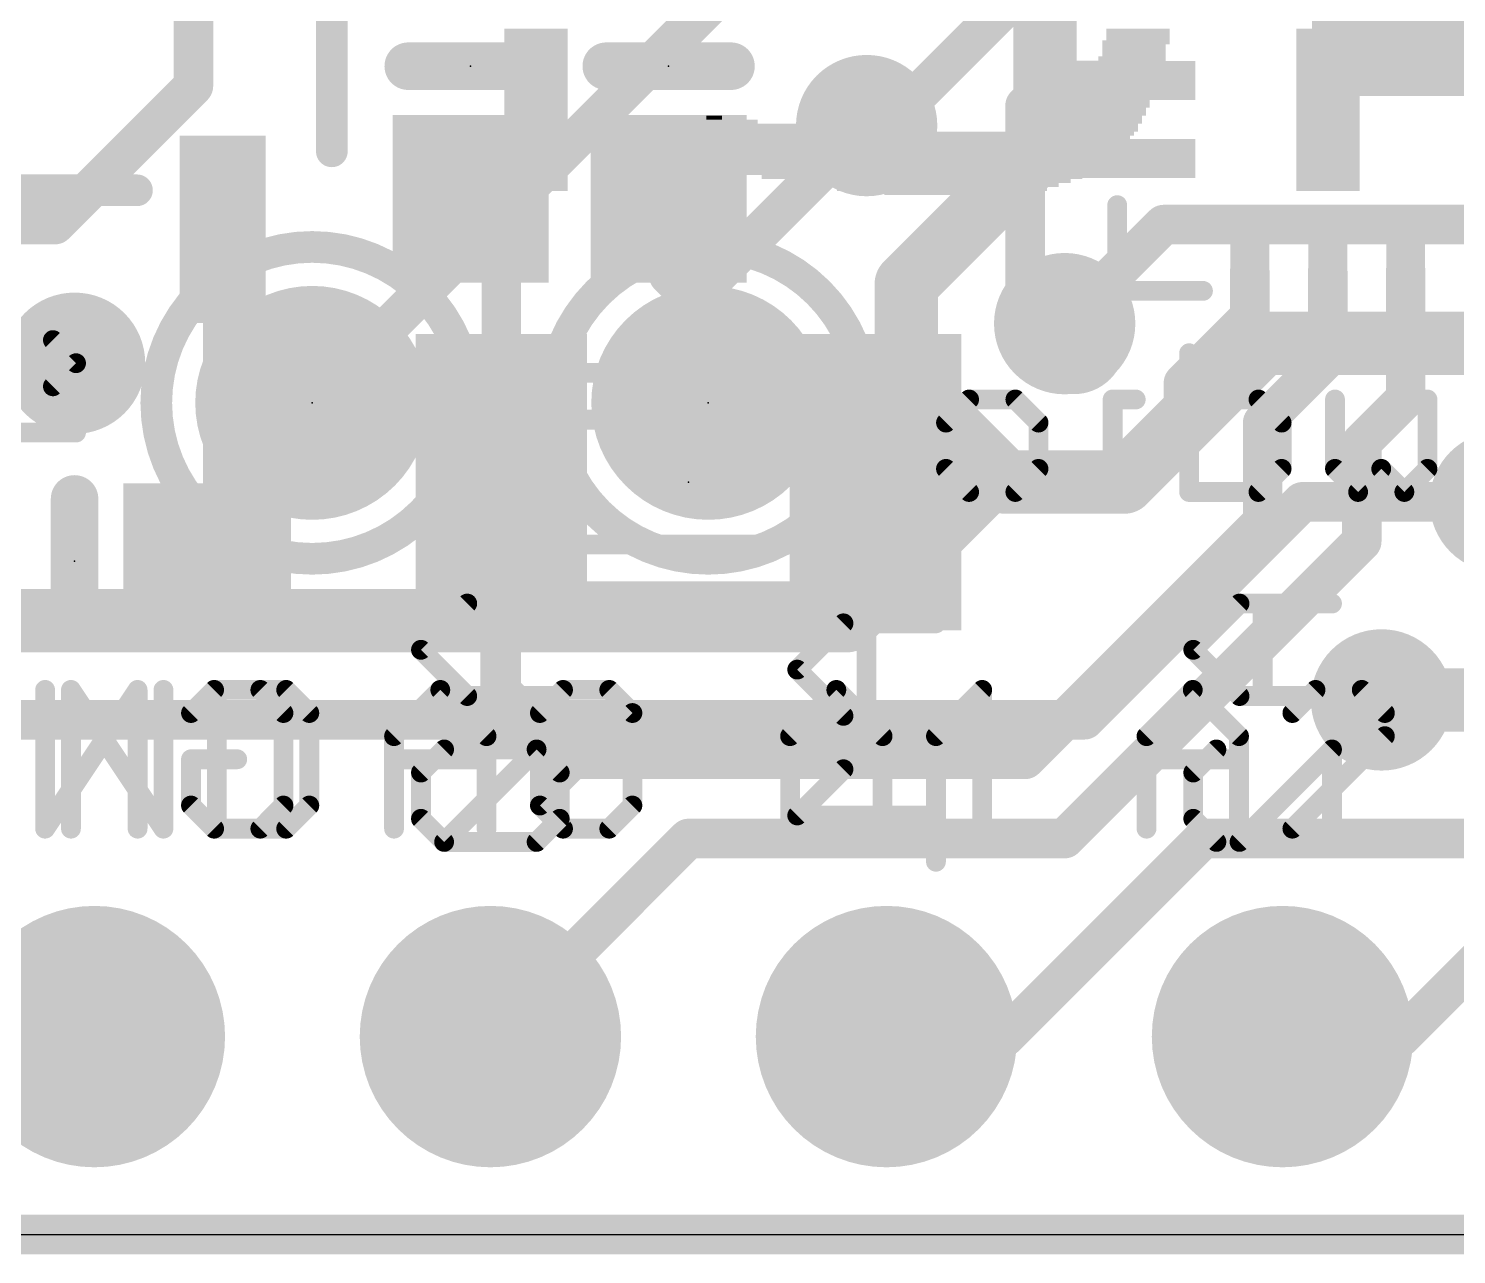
# Model space of a CAD drawing. Extents: x -0.1 to 50.8, y -0.1 to 23.
# Drawn here: x 13.55 to 22.71, y -0.13 to 7.73 of the extents above; entities that cross this region are included whole.
import ezdxf

# ---------------------------------------------------------------- set-up
doc = ezdxf.new("R2010")
doc.units = 0
for name, color, linetype in [('1', 12, 'CONTINUOUS'), ('16', 132, 'CONTINUOUS'), ('17', 110, 'CONTINUOUS'), ('18', 110, 'CONTINUOUS'), ('20', 53, 'CONTINUOUS'), ('21', 40, 'CONTINUOUS'), ('22', 6, 'CONTINUOUS'), ('23', 40, 'CONTINUOUS'), ('24', 6, 'CONTINUOUS')]:
    doc.layers.add(name, color=color, linetype=linetype)

# ---------------------------------------------------------------- blocks, each defined once
blk = doc.blocks.new('RECT')
blk.add_solid([(-0.5, -0.5), (0.5, -0.5), (-0.5, 0.5), (0.5, 0.5)])
blk = doc.blocks.new('ROUNDP')
at = {"const_width": 0.5}
blk.add_lwpolyline([(0, -0.25, 1), (0, 0.25, 1), (0, -0.25)], format="xyb", dxfattribs=at)
blk = doc.blocks.new('PIE')
at = {"const_width": 0.5}
blk.add_lwpolyline([(0, -0.25, 1), (0, 0.25, 1), (0, -0.25)], format="xyb", dxfattribs=at)
blk = doc.blocks.new('ROUNDV')
at = {"const_width": 0.5}
blk.add_lwpolyline([(0, -0.25, 1), (0, 0.25, 1), (0, -0.25)], format="xyb", dxfattribs=at)

msp = doc.modelspace()

# ---------------------------------------------------------------- linework, layer by layer
at = {"layer": '1', "const_width": 0.254}
for points in [[(19.84, 7.902), (19.05, 7.112)], [(20.102, 7.402), (19.939, 7.239)], [(20.655, 7.402), (20.102, 7.402)], [(19.939, 7.239), (19.939, 6.096)], [(19.05, 7.112), (18.923, 7.112)], [(16.383, 6.643), (16.58, 6.446)], [(17.653, 6.643), (17.653, 6.153)], [(14.793, 6.4469), (14.793, 4.418)], [(16.58, 6.446), (16.58, 4.826)], [(17.653, 6.153), (18.98, 4.826)], [(21.38, 6.177), (21.38, 5.886)], [(21.88, 5.624), (21.88, 6.177)], [(22.38, 6.177), (22.38, 5.362)], [(19.939, 6.096), (20.193, 5.842)], [(21.38, 5.886), (20.955, 5.461)], [(21.88, 5.624), (21.463, 5.207)], [(20.955, 5.461), (20.955, 5.207)], [(22.38, 5.362), (22.098, 5.08)], [(20.955, 5.207), (20.574, 4.826)], [(21.463, 5.207), (21.463, 4.572)], [(22.098, 5.08), (22.098, 4.445)], [(16.58, 3.486), (16.58, 4.826)], [(20.574, 4.826), (18.98, 4.826)], [(19.939, 3.048), (21.463, 4.572)], [(14.793, 4.418), (14.693, 4.318)], [(22.098, 4.445), (20.193, 2.54)], [(17.018, 3.048), (16.58, 3.486)], [(22.987, 3.429), (22.225, 3.429)], [(17.018, 3.048), (19.939, 3.048)], [(17.78, 2.54), (16.51, 1.27)], [(20.193, 2.54), (17.78, 2.54)], [(21.082, 2.54), (19.812, 1.27)], [(22.86, 2.54), (21.082, 2.54)], [(23.622, 2.54), (22.352, 1.27)], [(19.812, 1.27), (19.05, 1.27)], [(21.844, 1.27), (21.59, 1.27)], [(22.352, 1.27), (21.59, 1.27)], [(0, 0), (37.084, 0)]]:
    msp.add_lwpolyline(points, dxfattribs=at)
at = {"layer": '1', "const_width": 0.127}
for points in [[(20.102, 7.4655, 1), (20.102, 7.3385)], [(20.1469, 7.3571, 1), (20.0571, 7.4469)], [(20.655, 7.3385, 1), (20.655, 7.4655)], [(20.0025, 7.239, 1), (19.8755, 7.239)], [(19.8941, 7.2839, 1), (19.9839, 7.1941)], [(18.923, 7.1755, 1), (18.923, 7.0485)], [(19.05, 7.0485, 1), (19.05, 7.1755)], [(19.0051, 7.1569, 1), (19.0949, 7.0671)], [(16.4279, 6.6879, 1), (16.3381, 6.5981)], [(17.7165, 6.643, 1), (17.5895, 6.643)], [(14.8565, 6.4469, 1), (14.7295, 6.4469)], [(16.6435, 6.446, 1), (16.5165, 6.446)], [(16.5351, 6.4011, 1), (16.6249, 6.4909)], [(17.6979, 6.1979, 1), (17.6081, 6.1081)], [(21.4435, 6.177, 1), (21.3165, 6.177)], [(21.9435, 6.177, 1), (21.8165, 6.177)], [(22.4435, 6.177, 1), (22.3165, 6.177)], [(17.5895, 6.153, 1), (17.7165, 6.153)], [(19.9839, 6.1409, 1), (19.8941, 6.0511)], [(19.8755, 6.096, 1), (20.0025, 6.096)], [(21.4249, 5.8411, 1), (21.3351, 5.9309)], [(20.1481, 5.7971, 1), (20.2379, 5.8869)], [(21.3165, 5.886, 1), (21.4435, 5.886)], [(21.8165, 5.624, 1), (21.9435, 5.624)], [(21.9249, 5.5791, 1), (21.8351, 5.6689)], [(21.0185, 5.461, 1), (20.8915, 5.461)], [(20.9101, 5.5059, 1), (20.9999, 5.4161)], [(22.3165, 5.362, 1), (22.4435, 5.362)], [(22.4249, 5.3171, 1), (22.3351, 5.4069)], [(20.9999, 5.1621, 1), (20.9101, 5.2519)], [(21.5265, 5.207, 1), (21.3995, 5.207)], [(21.4181, 5.2519, 1), (21.5079, 5.1621)], [(20.8915, 5.207, 1), (21.0185, 5.207)], [(22.1615, 5.08, 1), (22.0345, 5.08)], [(22.0531, 5.1249, 1), (22.1429, 5.0351)], [(16.6435, 4.826, 1), (16.5165, 4.826)], [(18.98, 4.8895, 1), (18.98, 4.7625)], [(20.574, 4.7625, 1), (20.574, 4.8895)], [(16.5165, 4.826, 1), (16.6435, 4.826)], [(18.9351, 4.7811, 1), (19.0249, 4.8709)], [(20.5291, 4.8709, 1), (20.6189, 4.7811)], [(21.5079, 4.5271, 1), (21.4181, 4.6169)], [(21.3995, 4.572, 1), (21.5265, 4.572)], [(14.8379, 4.3731, 1), (14.7481, 4.4629)], [(22.0345, 4.445, 1), (22.1615, 4.445)], [(22.1429, 4.4001, 1), (22.0531, 4.4899)], [(14.6481, 4.3629, 1), (14.7379, 4.2731)], [(14.7295, 4.418, 1), (14.8565, 4.418)], [(16.6249, 3.5309, 1), (16.5351, 3.4411)], [(16.5165, 3.486, 1), (16.6435, 3.486)], [(22.225, 3.4925, 1), (22.225, 3.3655)], [(17.018, 3.1115, 1), (17.018, 2.9845)], [(16.9731, 3.0031, 1), (17.0629, 3.0929)], [(19.8941, 3.0929, 1), (19.9839, 3.0031)], [(19.939, 2.9845, 1), (19.939, 3.1115)], [(17.78, 2.6035, 1), (17.78, 2.4765)], [(17.8249, 2.4951, 1), (17.7351, 2.5849)], [(20.193, 2.4765, 1), (20.193, 2.6035)], [(21.082, 2.6035, 1), (21.082, 2.4765)], [(21.1269, 2.4951, 1), (21.0371, 2.5849)], [(20.1481, 2.5849, 1), (20.2379, 2.4951)], [(16.4651, 1.3149, 1), (16.5549, 1.2251)], [(19.05, 1.3335, 1), (19.05, 1.2065)], [(19.7671, 1.3149, 1), (19.8569, 1.2251)], [(19.812, 1.2065, 1), (19.812, 1.3335)], [(21.59, 1.3335, 1), (21.59, 1.2065)], [(21.59, 1.3335, 1), (21.59, 1.2065)], [(21.844, 1.2065, 1), (21.844, 1.3335)], [(22.3071, 1.3149, 1), (22.3969, 1.2251)], [(22.352, 1.2065, 1), (22.352, 1.3335)]]:
    msp.add_lwpolyline(points, format="xyb", dxfattribs=at)
at = {"layer": '16'}
for points, const_width in [([(20.066, 10.414), (20.066, 6.985)], 0.4064), ([(14.605, 7.366), (14.605, 9.144)], 0.254), ([(18.161, 8.128), (15.367, 5.334)], 0.254), ([(13.716, 6.477), (14.605, 7.366)], 0.254), ([(17.907, 6.096), (18.923, 7.112)], 0.254), ([(18.923, 7.112), (19.05, 7.112)], 0.254), ([(20.066, 6.985), (19.177, 6.096)], 0.4064), ([(13.716, 6.477), (10.033, 6.477)], 0.254), ([(20.193, 5.842), (20.828, 6.477)], 0.254), ([(20.828, 6.477), (24.13, 6.477)], 0.254), ([(19.177, 6.096), (19.177, 5.461)], 0.4064), ([(17.907, 5.334), (17.907, 6.096)], 0.254), ([(20.574, 4.826), (21.463, 5.715)], 0.4064), ([(21.463, 5.715), (23.499, 5.715)], 0.4064), ([(19.177, 5.461), (19.685, 4.953)], 0.4064), ([(19.685, 4.953), (19.812, 4.826)], 0.4064), ([(19.685, 4.826), (19.685, 4.953)], 0.4064), ([(18.796, 3.937), (19.685, 4.826)], 0.4064), ([(19.812, 4.826), (20.574, 4.826)], 0.4064), ([(21.717, 4.699), (20.32, 3.302)], 0.254), ([(22.987, 4.699), (21.717, 4.699)], 0.254), ([(11.557, 3.937), (18.796, 3.937)], 0.4064), ([(23.749, 3.429), (22.225, 3.429)], 0.4064), ([(20.32, 3.302), (13.081, 3.302)], 0.254), ([(37.084, 0), (0, 0)], 0.254)]:
    msp.add_lwpolyline(points, dxfattribs=dict(at, const_width=const_width))
for points, const_width in [([(14.5415, 7.366, 1), (14.6685, 7.366)], 0.127), ([(14.6499, 7.3211, 1), (14.5601, 7.4109)], 0.127), ([(18.923, 7.1755, 1), (18.923, 7.0485)], 0.127), ([(18.9679, 7.0671, 1), (18.8781, 7.1569)], 0.127), ([(19.05, 7.0485, 1), (19.05, 7.1755)], 0.127), ([(20.1378, 6.9132, 1), (19.9942, 7.0568)], 0.2032), ([(19.9644, 6.985, 1), (20.1676, 6.985)], 0.2032), ([(13.716, 6.4135, 1), (13.716, 6.5405)], 0.127), ([(20.828, 6.5405, 1), (20.828, 6.4135)], 0.127), ([(20.8729, 6.4321, 1), (20.7831, 6.5219)], 0.127), ([(13.6711, 6.5219, 1), (13.7609, 6.4321)], 0.127), ([(19.2786, 6.096, 1), (19.0754, 6.096)], 0.2032), ([(19.1052, 6.1678, 1), (19.2488, 6.0242)], 0.2032), ([(17.9705, 6.096, 1), (17.8435, 6.096)], 0.127), ([(17.8621, 6.1409, 1), (17.9519, 6.0511)], 0.127), ([(20.1481, 5.8869, 1), (20.2379, 5.7971)], 0.127), ([(21.463, 5.8166, 1), (21.463, 5.6134)], 0.2032), ([(21.5348, 5.6432, 1), (21.3912, 5.7868)], 0.2032), ([(19.2488, 5.5328, 1), (19.1052, 5.3892)], 0.2032), ([(19.0754, 5.461, 1), (19.2786, 5.461)], 0.2032), ([(15.3221, 5.3789, 1), (15.4119, 5.2891)], 0.127), ([(17.8435, 5.334, 1), (17.9705, 5.334)], 0.127), ([(19.7866, 4.953, 1), (19.5834, 4.953)], 0.2032), ([(19.7568, 5.0248, 1), (19.6132, 4.8812)], 0.2032), ([(19.6132, 4.8812, 1), (19.7568, 5.0248)], 0.2032), ([(19.7568, 4.7542, 1), (19.6132, 4.8978)], 0.2032), ([(19.812, 4.9276, 1), (19.812, 4.7244)], 0.2032), ([(19.7402, 4.7542, 1), (19.8838, 4.8978)], 0.2032), ([(20.5022, 4.8978, 1), (20.6458, 4.7542)], 0.2032), ([(20.574, 4.7244, 1), (20.574, 4.9276)], 0.2032), ([(19.5834, 4.826, 1), (19.7866, 4.826)], 0.2032), ([(21.717, 4.7625, 1), (21.717, 4.6355)], 0.127), ([(21.7619, 4.6541, 1), (21.6721, 4.7439)], 0.127), ([(18.796, 3.8354, 1), (18.796, 4.0386)], 0.2032), ([(18.7242, 4.0088, 1), (18.8678, 3.8652)], 0.2032), ([(22.225, 3.5306, 1), (22.225, 3.3274)], 0.2032), ([(20.2751, 3.3469, 1), (20.3649, 3.2571)], 0.127), ([(20.32, 3.2385, 1), (20.32, 3.3655)], 0.127)]:
    msp.add_lwpolyline(points, format="xyb", dxfattribs=dict(at, const_width=const_width))
at = {"layer": '20'}
msp.add_line((2.54, 0), (48.26, 0), dxfattribs=at)
at = {"layer": '21'}
for points, const_width in [([(15.493, 6.947), (15.493, 8.547)], 0.2032), ([(15.983, 7.493), (16.783, 7.493)], 0.3048), ([(17.253, 7.493), (18.053, 7.493)], 0.3048), ([(14.243, 6.697), (13.443, 6.697)], 0.2032), ([(20.53, 6.602), (20.53, 6.052)], 0.127), ([(20.53, 6.052), (21.08, 6.052)], 0.127), ([(16.4036, 5.526), (19.0638, 5.526)], 0.127), ([(16.18, 4.4088), (16.18, 5.3024)], 0.127), ([(16.68, 5.226), (18.78, 5.226)], 0.127), ([(19.38, 5.2098), (19.38, 4.4088)], 0.127), ([(16.48, 4.626), (16.48, 4.926)], 0.127), ([(19.08, 4.926), (19.08, 4.726)], 0.127), ([(13.843, 3.918), (13.843, 4.718)], 0.3048), ([(18.78, 4.426), (16.78, 4.426)], 0.127), ([(19.0972, 4.126), (16.4628, 4.126)], 0.127), ([(13.8197, 2.6035), (13.8197, 3.4933)], 0.127), ([(13.8197, 3.4933), (14.4129, 2.6035)], 0.127), ([(14.4129, 2.6035), (14.4129, 3.4933)], 0.127), ([(14.7553, 3.4933), (14.7553, 2.6035)], 0.127), ([(15.2001, 3.4933), (14.7553, 3.4933)], 0.127), ([(15.3484, 3.345), (15.2001, 3.4933)], 0.127), ([(15.892, 3.1967), (16.1886, 3.4933)], 0.127), ([(16.1886, 3.4933), (16.4852, 3.1967)], 0.127), ([(16.8275, 3.345), (16.9758, 3.4933)], 0.127), ([(16.9758, 3.4933), (17.2724, 3.4933)], 0.127), ([(17.2724, 3.4933), (17.4207, 3.345)], 0.127), ([(18.432, 3.1967), (18.7286, 3.4933)], 0.127), ([(18.7286, 3.4933), (19.0252, 3.1967)], 0.127), ([(19.3675, 3.1967), (19.6641, 3.4933)], 0.127), ([(19.6641, 3.4933), (19.6641, 2.6035)], 0.127), ([(20.718, 3.1967), (21.0146, 3.4933)], 0.127), ([(21.0146, 3.4933), (21.3112, 3.1967)], 0.127), ([(21.8018, 3.4933), (21.6535, 3.345)], 0.127), ([(22.0984, 3.4933), (21.8018, 3.4933)], 0.127), ([(22.2467, 3.345), (22.0984, 3.4933)], 0.127), ([(15.3484, 2.7518), (15.3484, 3.345)], 0.127), ([(16.8275, 2.7518), (16.8275, 3.345)], 0.127), ([(16.8275, 2.7518), (17.4207, 3.345)], 0.127), ([(17.4207, 3.345), (17.4207, 2.7518)], 0.127), ([(22.2467, 3.1967), (22.2467, 3.345)], 0.127), ([(15.892, 2.6035), (15.892, 3.1967)], 0.127), ([(16.4852, 3.1967), (16.4852, 2.6035)], 0.127), ([(18.432, 2.6035), (18.432, 3.1967)], 0.127), ([(19.0252, 3.1967), (19.0252, 2.6035)], 0.127), ([(20.718, 2.6035), (20.718, 3.1967)], 0.127), ([(21.3112, 3.1967), (21.3112, 2.6035)], 0.127), ([(21.6535, 2.6035), (22.2467, 3.1967)], 0.127), ([(15.892, 3.0484), (16.4852, 3.0484)], 0.127), ([(18.432, 3.0484), (19.0252, 3.0484)], 0.127), ([(20.718, 3.0484), (21.3112, 3.0484)], 0.127), ([(15.2001, 2.6035), (15.3484, 2.7518)], 0.127), ([(16.9758, 2.6035), (16.8275, 2.7518)], 0.127), ([(17.4207, 2.7518), (17.2724, 2.6035)], 0.127), ([(14.7553, 2.6035), (15.2001, 2.6035)], 0.127), ([(17.2724, 2.6035), (16.9758, 2.6035)], 0.127), ([(19.3675, 2.6035), (19.9607, 2.6035)], 0.127), ([(22.2467, 2.6035), (21.6535, 2.6035)], 0.127)]:
    msp.add_lwpolyline(points, dxfattribs=dict(at, const_width=const_width))
for points, const_width in [([(15.983, 7.5692, 1), (15.983, 7.4168)], 0.1524), ([(16.783, 7.4168, 1), (16.783, 7.5692)], 0.1524), ([(17.253, 7.5692, 1), (17.253, 7.4168)], 0.1524), ([(18.053, 7.4168, 1), (18.053, 7.5692)], 0.1524), ([(15.4422, 6.947, 1), (15.5438, 6.947)], 0.1016), ([(14.243, 6.6462, 1), (14.243, 6.7478)], 0.1016), ([(20.5617, 6.602, 1), (20.4983, 6.602)], 0.0635), ([(20.252, 5.593, 1), (20.252, 5.847, 1), (20.252, 5.593)], 0.4064), ([(20.53, 6.0838, 1), (20.53, 6.0203)], 0.0635), ([(20.4983, 6.052, 1), (20.5617, 6.052)], 0.0635), ([(21.08, 6.0203, 1), (21.08, 6.0838)], 0.0635), ([(16.4036, 5.526, 0.4142), (16.18, 5.3024)], 0.127), ([(16.4036, 5.5578, 1), (16.4036, 5.4943)], 0.0635), ([(16.4036, 5.4943, 1), (16.4036, 5.5578)], 0.0635), ([(19.0638, 5.5578, 1), (19.0638, 5.4943)], 0.0635), ([(19.38, 5.2098, 0.4142), (19.0638, 5.526)], 0.127), ([(19.0638, 5.4943, 1), (19.0638, 5.5578)], 0.0635), ([(16.2117, 5.3024, 1), (16.1483, 5.3024)], 0.0635), ([(16.1483, 5.3024, 1), (16.2117, 5.3024)], 0.0635), ([(16.68, 5.226, 0.4144), (16.48, 4.926)], 0.127), ([(16.68, 5.2577, 1), (16.68, 5.1943)], 0.0635), ([(16.6862, 5.1949, 1), (16.6738, 5.2571)], 0.0635), ([(19.08, 4.926, 0.414), (18.78, 5.226)], 0.127), ([(18.78, 5.2577, 1), (18.78, 5.1943)], 0.0635), ([(18.78, 5.1943, 1), (18.78, 5.2577)], 0.0635), ([(19.4118, 5.2098, 1), (19.3483, 5.2098)], 0.0635), ([(19.3483, 5.2098, 1), (19.4118, 5.2098)], 0.0635), ([(16.5117, 4.926, 1), (16.4483, 4.926)], 0.0635), ([(16.4489, 4.9198, 1), (16.5111, 4.9322)], 0.0635), ([(19.0483, 4.926, 1), (19.1117, 4.926)], 0.0635), ([(19.1118, 4.926, 1), (19.0483, 4.926)], 0.0635), ([(13.9192, 4.718, 1), (13.7668, 4.718)], 0.1524), ([(18.78, 4.426, 0.4142), (19.08, 4.726)], 0.127), ([(19.1118, 4.726, 1), (19.0483, 4.726)], 0.0635), ([(16.48, 4.626, 0.4142), (16.78, 4.426)], 0.127), ([(16.5111, 4.6322, 1), (16.4489, 4.6198)], 0.0635), ([(19.0483, 4.726, 1), (19.1118, 4.726)], 0.0635), ([(16.4483, 4.626, 1), (16.5117, 4.626)], 0.0635), ([(16.78, 4.4577, 1), (16.78, 4.3943)], 0.0635), ([(16.7862, 4.3949, 1), (16.7738, 4.4571)], 0.0635), ([(18.78, 4.4577, 1), (18.78, 4.3943)], 0.0635), ([(18.78, 4.3943, 1), (18.78, 4.4577)], 0.0635), ([(16.18, 4.4088, 0.4142), (16.4628, 4.126)], 0.127), ([(16.2117, 4.4088, 1), (16.1483, 4.4088)], 0.0635), ([(16.1483, 4.4088, 1), (16.2117, 4.4088)], 0.0635), ([(19.0972, 4.126, 0.4142), (19.38, 4.4088)], 0.127), ([(19.4118, 4.4088, 1), (19.3483, 4.4088)], 0.0635), ([(19.3483, 4.4088, 1), (19.4118, 4.4088)], 0.0635), ([(16.4628, 4.1578, 1), (16.4628, 4.0943)], 0.0635), ([(16.4628, 4.0943, 1), (16.4628, 4.1578)], 0.0635), ([(19.0972, 4.1578, 1), (19.0972, 4.0943)], 0.0635), ([(19.0972, 4.0943, 1), (19.0972, 4.1578)], 0.0635), ([(13.7668, 3.918, 1), (13.9192, 3.918)], 0.1524), ([(13.8515, 3.4933, 1), (13.788, 3.4933)], 0.0635), ([(13.8462, 3.5109, 1), (13.7933, 3.4756)], 0.0635), ([(14.4447, 3.4933, 1), (14.3812, 3.4933)], 0.0635), ([(14.787, 3.4933, 1), (14.7235, 3.4933)], 0.0635), ([(14.7553, 3.525, 1), (14.7553, 3.4615)], 0.0635), ([(15.2226, 3.5157, 1), (15.1777, 3.4708)], 0.0635), ([(15.2001, 3.4615, 1), (15.2001, 3.525)], 0.0635), ([(16.211, 3.5157, 1), (16.1661, 3.4708)], 0.0635), ([(16.211, 3.4708, 1), (16.1661, 3.5157)], 0.0635), ([(16.9758, 3.525, 1), (16.9758, 3.4615)], 0.0635), ([(16.9982, 3.4708, 1), (16.9533, 3.5157)], 0.0635), ([(17.2948, 3.5157, 1), (17.2499, 3.4708)], 0.0635), ([(17.2724, 3.4615, 1), (17.2724, 3.525)], 0.0635), ([(18.751, 3.5157, 1), (18.7061, 3.4708)], 0.0635), ([(18.751, 3.4708, 1), (18.7061, 3.5157)], 0.0635), ([(19.6958, 3.4933, 1), (19.6323, 3.4933)], 0.0635), ([(19.6865, 3.4708, 1), (19.6416, 3.5157)], 0.0635), ([(21.037, 3.5157, 1), (20.9921, 3.4708)], 0.0635), ([(21.037, 3.4708, 1), (20.9921, 3.5157)], 0.0635), ([(21.8018, 3.525, 1), (21.8018, 3.4615)], 0.0635), ([(21.8242, 3.4708, 1), (21.7793, 3.5157)], 0.0635), ([(22.1208, 3.5157, 1), (22.0759, 3.4708)], 0.0635), ([(22.0984, 3.4615, 1), (22.0984, 3.525)], 0.0635), ([(15.3802, 3.345, 1), (15.3167, 3.345)], 0.0635), ([(15.326, 3.3225, 1), (15.3709, 3.3674)], 0.0635), ([(16.805, 3.3674, 1), (16.85, 3.3225)], 0.0635), ([(16.8592, 3.345, 1), (16.7958, 3.345)], 0.0635), ([(17.4524, 3.345, 1), (17.3889, 3.345)], 0.0635), ([(17.4431, 3.3225, 1), (17.3982, 3.3674)], 0.0635), ([(17.3982, 3.3225, 1), (17.4431, 3.3674)], 0.0635), ([(21.631, 3.3674, 1), (21.676, 3.3225)], 0.0635), ([(22.2784, 3.345, 1), (22.2149, 3.345)], 0.0635), ([(22.2242, 3.3225, 1), (22.2691, 3.3674)], 0.0635), ([(15.9237, 3.1967, 1), (15.8602, 3.1967)], 0.0635), ([(15.8695, 3.2191, 1), (15.9144, 3.1742)], 0.0635), ([(16.5169, 3.1967, 1), (16.4534, 3.1967)], 0.0635), ([(16.4627, 3.1742, 1), (16.5076, 3.2191)], 0.0635), ([(18.4637, 3.1967, 1), (18.4002, 3.1967)], 0.0635), ([(18.4095, 3.2191, 1), (18.4544, 3.1742)], 0.0635), ([(19.0569, 3.1967, 1), (18.9934, 3.1967)], 0.0635), ([(19.0027, 3.1742, 1), (19.0476, 3.2191)], 0.0635), ([(19.345, 3.2191, 1), (19.39, 3.1742)], 0.0635), ([(20.7497, 3.1967, 1), (20.6862, 3.1967)], 0.0635), ([(20.6955, 3.2191, 1), (20.7404, 3.1742)], 0.0635), ([(21.3429, 3.1967, 1), (21.2794, 3.1967)], 0.0635), ([(21.2887, 3.1742, 1), (21.3336, 3.2191)], 0.0635), ([(22.2149, 3.1967, 1), (22.2784, 3.1967)], 0.0635), ([(22.2691, 3.1742, 1), (22.2242, 3.2191)], 0.0635), ([(15.892, 3.0801, 1), (15.892, 3.0166)], 0.0635), ([(16.4852, 3.0166, 1), (16.4852, 3.0801)], 0.0635), ([(18.432, 3.0801, 1), (18.432, 3.0166)], 0.0635), ([(19.0252, 3.0166, 1), (19.0252, 3.0801)], 0.0635), ([(20.718, 3.0801, 1), (20.718, 3.0166)], 0.0635), ([(21.3112, 3.0166, 1), (21.3112, 3.0801)], 0.0635), ([(15.3167, 2.7518, 1), (15.3802, 2.7518)], 0.0635), ([(15.3709, 2.7293, 1), (15.326, 2.7742)], 0.0635), ([(16.85, 2.7742, 1), (16.805, 2.7293)], 0.0635), ([(16.805, 2.7742, 1), (16.85, 2.7293)], 0.0635), ([(16.7958, 2.7518, 1), (16.8592, 2.7518)], 0.0635), ([(17.3889, 2.7518, 1), (17.4524, 2.7518)], 0.0635), ([(17.4431, 2.7293, 1), (17.3982, 2.7742)], 0.0635), ([(14.7553, 2.6353, 1), (14.7553, 2.5717)], 0.0635), ([(15.1777, 2.626, 1), (15.2226, 2.581)], 0.0635), ([(15.2001, 2.5717, 1), (15.2001, 2.6353)], 0.0635), ([(16.9758, 2.6353, 1), (16.9758, 2.5717)], 0.0635), ([(16.9533, 2.581, 1), (16.9982, 2.626)], 0.0635), ([(17.2499, 2.626, 1), (17.2948, 2.581)], 0.0635), ([(17.2724, 2.5717, 1), (17.2724, 2.6353)], 0.0635), ([(19.3675, 2.6353, 1), (19.3675, 2.5717)], 0.0635), ([(19.9607, 2.5717, 1), (19.9607, 2.6353)], 0.0635), ([(21.631, 2.626, 1), (21.676, 2.581)], 0.0635), ([(21.6535, 2.6353, 1), (21.6535, 2.5717)], 0.0635), ([(22.2467, 2.5717, 1), (22.2467, 2.6353)], 0.0635), ([(13.788, 2.6035, 1), (13.8515, 2.6035)], 0.0635), ([(14.3812, 2.6035, 1), (14.4447, 2.6035)], 0.0635), ([(14.3865, 2.5859, 1), (14.4393, 2.6211)], 0.0635), ([(14.7235, 2.6035, 1), (14.787, 2.6035)], 0.0635), ([(15.8602, 2.6035, 1), (15.9237, 2.6035)], 0.0635), ([(16.4534, 2.6035, 1), (16.5169, 2.6035)], 0.0635), ([(18.4002, 2.6035, 1), (18.4637, 2.6035)], 0.0635), ([(18.9934, 2.6035, 1), (19.0569, 2.6035)], 0.0635), ([(19.6323, 2.6035, 1), (19.6958, 2.6035)], 0.0635), ([(20.6862, 2.6035, 1), (20.7497, 2.6035)], 0.0635), ([(21.2794, 2.6035, 1), (21.3429, 2.6035)], 0.0635)]:
    msp.add_lwpolyline(points, format="xyb", dxfattribs=dict(at, const_width=const_width))
at = {"layer": '22'}
for points, const_width in [([(15.367, 4.334, 1), (15.367, 6.334, 1), (15.367, 4.334)], 0.2032), ([(17.907, 4.334, 1), (17.907, 6.334, 1), (17.907, 4.334)], 0.2032), ([(20.5323, 5.8006, 1), (20.4688, 5.8006)], 0.0635), ([(13.7266, 5.7591, 1), (13.6817, 5.7142)], 0.0635), ([(13.7041, 5.7049, 1), (13.7041, 5.7684)], 0.0635), ([(20.4688, 5.6523, 1), (20.5323, 5.6523)], 0.0635), ([(21.0229, 5.6523, 1), (20.9594, 5.6523)], 0.0635), ([(13.8749, 5.5659, 1), (13.83, 5.6108)], 0.0635), ([(13.83, 5.5659, 1), (13.8749, 5.6108)], 0.0635), ([(13.7041, 5.4083, 1), (13.7041, 5.4718)], 0.0635), ([(13.6817, 5.4625, 1), (13.7266, 5.4176)], 0.0635), ([(19.5803, 5.3874, 1), (19.5803, 5.3239)], 0.0635), ([(19.6027, 5.3332, 1), (19.5578, 5.3781)], 0.0635), ([(19.8993, 5.3781, 1), (19.8544, 5.3332)], 0.0635), ([(19.8769, 5.3239, 1), (19.8769, 5.3874)], 0.0635), ([(20.5005, 5.3874, 1), (20.5005, 5.3239)], 0.0635), ([(20.5323, 5.3557, 1), (20.4688, 5.3557)], 0.0635), ([(20.6488, 5.3239, 1), (20.6488, 5.3874)], 0.0635), ([(20.9912, 5.3874, 1), (20.9912, 5.3239)], 0.0635), ([(21.4585, 5.3781, 1), (21.4136, 5.3332)], 0.0635), ([(21.4361, 5.3239, 1), (21.4361, 5.3874)], 0.0635), ([(21.9584, 5.3557, 1), (21.8949, 5.3557)], 0.0635), ([(22.5516, 5.3557, 1), (22.4881, 5.3557)], 0.0635), ([(19.4637, 5.2074, 1), (19.4002, 5.2074)], 0.0635), ([(19.4095, 5.2298, 1), (19.4544, 5.1849)], 0.0635), ([(20.0569, 5.2074, 1), (19.9934, 5.2074)], 0.0635), ([(20.0027, 5.1849, 1), (20.0476, 5.2298)], 0.0635), ([(21.6161, 5.2074, 1), (21.5526, 5.2074)], 0.0635), ([(21.5619, 5.1849, 1), (21.6068, 5.2298)], 0.0635), ([(13.8524, 5.1118, 1), (13.8524, 5.1753)], 0.0635), ([(19.4544, 4.9332, 1), (19.4095, 4.8883)], 0.0635), ([(20.0476, 4.8883, 1), (20.0027, 4.9332)], 0.0635), ([(21.6068, 4.8883, 1), (21.5619, 4.9332)], 0.0635), ([(21.9491, 4.9332, 1), (21.9042, 4.8883)], 0.0635), ([(22.2457, 4.9332, 1), (22.2008, 4.8883)], 0.0635), ([(22.2457, 4.8883, 1), (22.2008, 4.9332)], 0.0635), ([(22.5423, 4.8883, 1), (22.4974, 4.9332)], 0.0635), ([(19.4002, 4.9108, 1), (19.4637, 4.9108)], 0.0635), ([(19.9934, 4.9108, 1), (20.0569, 4.9108)], 0.0635), ([(21.5526, 4.9108, 1), (21.6161, 4.9108)], 0.0635), ([(21.8949, 4.9108, 1), (21.9584, 4.9108)], 0.0635), ([(22.4881, 4.9108, 1), (22.5516, 4.9108)], 0.0635), ([(19.5803, 4.7942, 1), (19.5803, 4.7308)], 0.0635), ([(19.5578, 4.74, 1), (19.6027, 4.785)], 0.0635), ([(19.8544, 4.785, 1), (19.8993, 4.74)], 0.0635), ([(19.8769, 4.7308, 1), (19.8769, 4.7942)], 0.0635), ([(20.3522, 4.7942, 1), (20.3522, 4.7308)], 0.0635), ([(20.4688, 4.7625, 1), (20.5323, 4.7625)], 0.0635), ([(20.6488, 4.7308, 1), (20.6488, 4.7942)], 0.0635), ([(20.9594, 4.7625, 1), (21.0229, 4.7625)], 0.0635), ([(20.9912, 4.7942, 1), (20.9912, 4.7308)], 0.0635), ([(21.4136, 4.785, 1), (21.4585, 4.74)], 0.0635), ([(21.4361, 4.7308, 1), (21.4361, 4.7942)], 0.0635), ([(22.0525, 4.785, 1), (22.0974, 4.74)], 0.0635), ([(22.0525, 4.74, 1), (22.0974, 4.785)], 0.0635), ([(22.3491, 4.785, 1), (22.394, 4.74)], 0.0635), ([(22.3491, 4.74, 1), (22.394, 4.785)], 0.0635), ([(16.3613, 4.0788, 1), (16.3613, 4.0153)], 0.0635), ([(16.3838, 4.0246, 1), (16.3389, 4.0695)], 0.0635), ([(16.5414, 4.047, 1), (16.4779, 4.047)], 0.0635), ([(16.9545, 4.0153, 1), (16.9545, 4.0788)], 0.0635), ([(21.3143, 4.0788, 1), (21.3143, 4.0153)], 0.0635), ([(21.3368, 4.0246, 1), (21.2919, 4.0695)], 0.0635), ([(21.4944, 4.047, 1), (21.4309, 4.047)], 0.0635), ([(21.9075, 4.0153, 1), (21.9075, 4.0788)], 0.0635), ([(18.7743, 3.9518, 1), (18.7743, 3.8883)], 0.0635), ([(18.7968, 3.8976, 1), (18.7519, 3.9425)], 0.0635), ([(18.9544, 3.92, 1), (18.8909, 3.92)], 0.0635), ([(19.3675, 3.8883, 1), (19.3675, 3.9518)], 0.0635), ([(16.0872, 3.7729, 1), (16.0423, 3.728)], 0.0635), ([(16.0423, 3.7729, 1), (16.0872, 3.728)], 0.0635), ([(21.0402, 3.7729, 1), (20.9953, 3.728)], 0.0635), ([(20.9953, 3.7729, 1), (21.0402, 3.728)], 0.0635), ([(18.5002, 3.6459, 1), (18.4553, 3.601)], 0.0635), ([(18.4553, 3.6459, 1), (18.5002, 3.601)], 0.0635), ([(13.6858, 3.4933, 1), (13.6223, 3.4933)], 0.0635), ([(14.279, 3.4933, 1), (14.2155, 3.4933)], 0.0635), ([(14.2737, 3.4756, 1), (14.2208, 3.5109)], 0.0635), ([(14.7379, 3.525, 1), (14.7379, 3.4615)], 0.0635), ([(14.7604, 3.4708, 1), (14.7154, 3.5157)], 0.0635), ([(15.0569, 3.5157, 1), (15.012, 3.4708)], 0.0635), ([(15.0345, 3.4615, 1), (15.0345, 3.525)], 0.0635), ([(16.3613, 3.4856, 1), (16.3613, 3.4221)], 0.0635), ([(16.3389, 3.4314, 1), (16.3838, 3.4763)], 0.0635), ([(16.4779, 3.4538, 1), (16.5414, 3.4538)], 0.0635), ([(16.9545, 3.4221, 1), (16.9545, 3.4856)], 0.0635), ([(21.3143, 3.4856, 1), (21.3143, 3.4221)], 0.0635), ([(21.2919, 3.4314, 1), (21.3368, 3.4763)], 0.0635), ([(21.4309, 3.4538, 1), (21.4944, 3.4538)], 0.0635), ([(21.9075, 3.4221, 1), (21.9075, 3.4856)], 0.0635), ([(14.5672, 3.3674, 1), (14.6121, 3.3225)], 0.0635), ([(15.2145, 3.345, 1), (15.151, 3.345)], 0.0635), ([(15.1603, 3.3225, 1), (15.2052, 3.3674)], 0.0635), ([(18.7743, 3.3586, 1), (18.7743, 3.2951)], 0.0635), ([(19.3675, 3.2951, 1), (19.3675, 3.3586)], 0.0635), ([(18.7519, 3.3044, 1), (18.7968, 3.3493)], 0.0635), ([(18.8909, 3.3268, 1), (18.9544, 3.3268)], 0.0635), ([(16.213, 3.1433, 1), (16.213, 3.0797)], 0.0635), ([(16.2355, 3.089, 1), (16.1906, 3.134)], 0.0635), ([(16.8287, 3.134, 1), (16.7838, 3.089)], 0.0635), ([(16.8287, 3.089, 1), (16.7838, 3.134)], 0.0635), ([(16.8062, 3.0797, 1), (16.8062, 3.1433)], 0.0635), ([(21.1885, 3.089, 1), (21.1436, 3.134)], 0.0635), ([(21.9393, 3.1115, 1), (21.8758, 3.1115)], 0.0635), ([(21.93, 3.089, 1), (21.885, 3.134)], 0.0635), ([(14.6214, 3.0484, 1), (14.5579, 3.0484)], 0.0635), ([(14.5896, 3.0801, 1), (14.5896, 3.0166)], 0.0635), ([(14.8862, 3.0166, 1), (14.8862, 3.0801)], 0.0635), ([(16.0965, 2.9632, 1), (16.033, 2.9632)], 0.0635), ([(16.9862, 2.9632, 1), (16.9228, 2.9632)], 0.0635), ([(18.7968, 2.962, 1), (18.7519, 3.007)], 0.0635), ([(19.3992, 2.9845, 1), (19.3358, 2.9845)], 0.0635), ([(21.0495, 2.9632, 1), (20.986, 2.9632)], 0.0635), ([(16.0423, 2.9857, 1), (16.0872, 2.9408)], 0.0635), ([(16.932, 2.9408, 1), (16.977, 2.9857)], 0.0635), ([(20.9953, 2.9857, 1), (21.0402, 2.9408)], 0.0635), ([(14.5579, 2.7518, 1), (14.6214, 2.7518)], 0.0635), ([(14.6121, 2.7742, 1), (14.5672, 2.7293)], 0.0635), ([(15.151, 2.7518, 1), (15.2145, 2.7518)], 0.0635), ([(15.2052, 2.7293, 1), (15.1603, 2.7742)], 0.0635), ([(18.4777, 2.7197, 1), (18.4777, 2.6562)], 0.0635), ([(19.3675, 2.6562, 1), (19.3675, 2.7197)], 0.0635), ([(14.7379, 2.6353, 1), (14.7379, 2.5717)], 0.0635), ([(14.7154, 2.581, 1), (14.7604, 2.626)], 0.0635), ([(15.012, 2.626, 1), (15.0569, 2.581)], 0.0635), ([(15.0345, 2.5717, 1), (15.0345, 2.6353)], 0.0635), ([(16.0872, 2.6891, 1), (16.0423, 2.6442)], 0.0635), ([(16.033, 2.6666, 1), (16.0965, 2.6666)], 0.0635), ([(16.9228, 2.6666, 1), (16.9862, 2.6666)], 0.0635), ([(16.977, 2.6442, 1), (16.932, 2.6891)], 0.0635), ([(18.4553, 2.7104, 1), (18.5002, 2.6655)], 0.0635), ([(21.0402, 2.6891, 1), (20.9953, 2.6442)], 0.0635), ([(20.986, 2.6666, 1), (21.0495, 2.6666)], 0.0635), ([(13.6223, 2.6035, 1), (13.6858, 2.6035)], 0.0635), ([(13.6277, 2.6211, 1), (13.6805, 2.5859)], 0.0635), ([(14.2155, 2.6035, 1), (14.279, 2.6035)], 0.0635), ([(16.213, 2.5501, 1), (16.213, 2.4866)], 0.0635), ([(16.1906, 2.5408, 1), (16.2355, 2.4959)], 0.0635), ([(16.1906, 2.4959, 1), (16.2355, 2.5408)], 0.0635), ([(16.7838, 2.5408, 1), (16.8287, 2.4959)], 0.0635), ([(16.8062, 2.4866, 1), (16.8062, 2.5501)], 0.0635), ([(21.166, 2.5501, 1), (21.166, 2.4866)], 0.0635), ([(21.1436, 2.4959, 1), (21.1885, 2.5408)], 0.0635), ([(21.2919, 2.5408, 1), (21.3368, 2.4959)], 0.0635), ([(21.3143, 2.4866, 1), (21.3143, 2.5501)], 0.0635), ([(21.8758, 2.5183, 1), (21.9393, 2.5183)], 0.0635), ([(19.3358, 2.3913, 1), (19.3992, 2.3913)], 0.0635)]:
    msp.add_lwpolyline(points, format="xyb", dxfattribs=dict(at, const_width=const_width))
at = {"layer": '22', "const_width": 0.127}
for points in [[(20.5005, 5.8006), (20.5005, 5.6523)], [(13.7041, 5.7367), (13.2592, 5.7367)], [(13.8524, 5.5884), (13.7041, 5.7367)], [(20.9912, 5.6523), (20.9912, 4.7625)], [(13.7041, 5.4401), (13.8524, 5.5884)], [(13.4075, 5.4401), (13.7041, 5.4401)], [(19.432, 5.2074), (19.5803, 5.3557)], [(19.5803, 5.3557), (19.8769, 5.3557)], [(19.8769, 5.3557), (20.0251, 5.2074)], [(20.6488, 5.3557), (20.5005, 5.3557)], [(20.5005, 5.3557), (20.5005, 4.7625)], [(21.4361, 5.3557), (20.9912, 5.3557)], [(21.5843, 5.2074), (21.4361, 5.3557)], [(21.9267, 4.9108), (21.9267, 5.3557)], [(22.5199, 5.3557), (22.5199, 4.9108)], [(19.432, 4.9108), (19.432, 5.2074)], [(20.0251, 5.2074), (20.0251, 4.9108)], [(21.5843, 4.9108), (21.5843, 5.2074)], [(13.8524, 5.1435), (13.4075, 5.1435)], [(19.5803, 4.7625), (19.432, 4.9108)], [(20.0251, 4.9108), (19.8769, 4.7625)], [(21.4361, 4.7625), (21.5843, 4.9108)], [(22.075, 4.7625), (21.9267, 4.9108)], [(22.2233, 4.9108), (22.075, 4.7625)], [(22.3716, 4.7625), (22.2233, 4.9108)], [(22.5199, 4.9108), (22.3716, 4.7625)], [(19.8769, 4.7625), (19.5803, 4.7625)], [(20.6488, 4.7625), (20.3522, 4.7625)], [(20.9912, 4.7625), (21.4361, 4.7625)], [(16.3613, 4.047), (16.0647, 3.7504)], [(16.9545, 4.047), (16.3613, 4.047)], [(16.5096, 4.047), (16.5096, 3.4538)], [(21.3143, 4.047), (21.0177, 3.7504)], [(21.9075, 4.047), (21.3143, 4.047)], [(21.4626, 4.047), (21.4626, 3.4538)], [(18.7743, 3.92), (18.4777, 3.6234)], [(19.3675, 3.92), (18.7743, 3.92)], [(18.9226, 3.92), (18.9226, 3.3268)], [(16.0647, 3.7504), (16.3613, 3.4538)], [(21.0177, 3.7504), (21.3143, 3.4538)], [(18.4777, 3.6234), (18.7743, 3.3268)], [(14.2473, 3.4933), (13.6541, 2.6035)], [(13.6541, 2.6035), (13.6541, 3.4933)], [(14.2473, 2.6035), (14.2473, 3.4933)], [(14.5896, 3.345), (14.7379, 3.4933)], [(14.7379, 3.4933), (15.0345, 3.4933)], [(15.0345, 3.4933), (15.1828, 3.345)], [(16.3613, 3.4538), (16.9545, 3.4538)], [(21.3143, 3.4538), (21.9075, 3.4538)], [(15.1828, 3.345), (15.1828, 2.7518)], [(18.7743, 3.3268), (19.3675, 3.3268)], [(16.213, 3.1115), (16.0647, 2.9632)], [(16.8062, 3.1115), (16.213, 3.1115)], [(16.8062, 3.1115), (16.213, 2.5183)], [(16.9545, 2.9632), (16.8062, 3.1115)], [(21.0177, 2.9632), (21.166, 3.1115)], [(21.9075, 3.1115), (21.3143, 2.5183)], [(21.9075, 2.5183), (21.9075, 3.1115)], [(14.5896, 2.7518), (14.5896, 3.0484)], [(14.5896, 3.0484), (14.8862, 3.0484)], [(16.0647, 2.9632), (16.0647, 2.6666)], [(16.9545, 2.6666), (16.9545, 2.9632)], [(18.7743, 2.9845), (18.4777, 2.6879)], [(19.3675, 2.9845), (19.3675, 2.3913)], [(21.0177, 2.6666), (21.0177, 2.9632)], [(14.7379, 2.6035), (14.5896, 2.7518)], [(15.1828, 2.7518), (15.0345, 2.6035)], [(18.4777, 2.6879), (19.3675, 2.6879)], [(15.0345, 2.6035), (14.7379, 2.6035)], [(16.0647, 2.6666), (16.213, 2.5183)], [(16.8062, 2.5183), (16.9545, 2.6666)], [(21.166, 2.5183), (21.0177, 2.6666)], [(16.213, 2.5183), (16.8062, 2.5183)], [(21.3143, 2.5183), (21.166, 2.5183)]]:
    msp.add_lwpolyline(points, dxfattribs=at)
at = {"layer": '23'}
for p in [(16.383, 7.493), (17.653, 7.493), (17.78, 4.826), (13.843, 4.318)]:
    msp.add_point(p, dxfattribs=at)
at = {"layer": '24'}
for p in [(15.367, 5.334), (17.907, 5.334)]:
    msp.add_point(p, dxfattribs=at)

# ---------------------------------------------------------------- block references
at = {"layer": '1'}
for p, xscale, yscale in [((24.13, 9.652), 4.7, 4.7), ((20.655, 7.402), 0.75, 0.25), ((20.655, 6.902), 0.75, 0.25), ((18.98, 4.826), 1.1, 1.9)]:
    msp.add_blockref('RECT', p, dxfattribs=dict(at, xscale=xscale, yscale=yscale))
at = {"layer": '1', "xscale": 1.075}
for p, rotation in [((16.383, 6.643), 90), ((17.653, 6.643), 90), ((14.693, 4.318), 180)]:
    msp.add_blockref('RECT', p, dxfattribs=dict(at, rotation=rotation))
at = {"layer": '1'}
for p, xscale, yscale, rotation in [((14.793, 6.4469), 0.55, 1.2, 180), ((21.38, 6.177), 0.75, 0.25, 90), ((21.88, 6.177), 0.75, 0.25, 90), ((22.38, 6.177), 0.75, 0.25, 90), ((16.58, 4.826), 1.1, 1.9, 180)]:
    msp.add_blockref('RECT', p, dxfattribs=dict(at, xscale=xscale, yscale=yscale, rotation=rotation))
at = {"layer": '16', "xscale": 1.5, "yscale": 1.5}
for p in [(15.367, 5.334), (17.907, 5.334)]:
    msp.add_blockref('PIE', p, dxfattribs=at)
at = {"layer": '17', "xscale": 1.6764, "yscale": 1.6764, "rotation": 270}
for p in [(13.97, 1.27), (13.97, 1.27), (16.51, 1.27), (16.51, 1.27), (19.05, 1.27), (19.05, 1.27), (21.59, 1.27), (21.59, 1.27)]:
    msp.add_blockref('ROUNDP', p, dxfattribs=at)
at = {"layer": '18', "xscale": 0.9064, "yscale": 0.9064}
for p in [(18.923, 7.112), (18.923, 7.112), (20.193, 5.842), (20.193, 5.842), (13.843, 5.588), (13.843, 5.588), (22.987, 4.699), (22.987, 4.699), (22.225, 3.429), (22.225, 3.429)]:
    msp.add_blockref('ROUNDV', p, dxfattribs=at)
at = {"layer": '22', "yscale": 0.0254, "rotation": 180}
for p, xscale in [((16.8021, 7.7216), 0.4064), ((16.8021, 7.6962), 0.4064), ((20.6629, 7.7216), 0.4064), ((20.6629, 7.6962), 0.4064), ((21.8821, 7.7216), 0.4064), ((21.8821, 7.6962), 0.4064), ((16.8021, 7.6708), 0.4064), ((16.8021, 7.6454), 0.4064), ((16.8021, 7.62), 0.4064), ((16.8021, 7.5946), 0.4064), ((20.6502, 7.6454), 0.4318), ((20.6375, 7.62), 0.4064), ((20.6375, 7.5946), 0.4064), ((20.6629, 7.6708), 0.4064), ((21.8821, 7.6708), 0.4064), ((21.8821, 7.6454), 0.4064), ((21.8821, 7.62), 0.4064), ((21.8821, 7.5946), 0.4064), ((16.8021, 7.5692), 0.4064), ((16.8021, 7.5438), 0.4064), ((16.8021, 7.5184), 0.4064), ((20.6248, 7.5438), 0.4318), ((20.6248, 7.5184), 0.4318), ((20.6375, 7.5692), 0.4064), ((21.8821, 7.5692), 0.4064), ((21.8821, 7.5438), 0.4064), ((21.8821, 7.5184), 0.4064), ((16.8021, 7.493), 0.4064), ((16.8021, 7.4676), 0.4064), ((16.8021, 7.4422), 0.4064), ((16.8021, 7.4168), 0.4064), ((20.574, 7.4168), 0.4318), ((20.5994, 7.4676), 0.4318), ((20.5994, 7.4422), 0.4318), ((20.6121, 7.493), 0.4064), ((21.8821, 7.493), 0.4064), ((21.8821, 7.4676), 0.4064), ((21.8821, 7.4422), 0.4064), ((21.8821, 7.4168), 0.4064), ((16.8021, 7.3914), 0.4064), ((16.8021, 7.366), 0.4064), ((16.8021, 7.3406), 0.4064), ((16.8021, 7.3152), 0.4064), ((20.5359, 7.3406), 0.4572), ((20.5359, 7.3152), 0.4572), ((20.5613, 7.366), 0.4572), ((20.574, 7.3914), 0.4318), ((21.8821, 7.3914), 0.4064), ((21.8821, 7.366), 0.4064), ((21.8821, 7.3406), 0.4064), ((21.8821, 7.3152), 0.4064), ((16.8021, 7.2898), 0.4064), ((16.8021, 7.2644), 0.4064), ((16.8021, 7.239), 0.4064), ((20.4851, 7.239), 0.508), ((20.4978, 7.2644), 0.4826), ((20.5232, 7.2898), 0.4826), ((21.8821, 7.2898), 0.4064), ((21.8821, 7.2644), 0.4064), ((21.8821, 7.239), 0.4064), ((16.8021, 7.2136), 0.4064), ((16.8021, 7.1882), 0.4064), ((16.8021, 7.1628), 0.4064), ((16.8021, 7.1374), 0.4064), ((17.9451, 7.1628), 0.1016), ((18.0594, 7.1374), 0.3302), ((20.3708, 7.1374), 0.635), ((20.3962, 7.1628), 0.5842), ((20.4343, 7.1882), 0.5588), ((20.4597, 7.2136), 0.508), ((21.8821, 7.2136), 0.4064), ((21.8821, 7.1882), 0.4064), ((21.8821, 7.1628), 0.4064), ((21.8821, 7.1374), 0.4064), ((16.8021, 7.112), 0.4064), ((16.8021, 7.0866), 0.4064), ((16.8021, 7.0612), 0.4064), ((18.1991, 7.112), 0.6096), ((18.4785, 7.0866), 1.1684), ((19.2659, 7.0612), 2.7432), ((20.2438, 7.0866), 0.8382), ((20.32, 7.112), 0.6858), ((21.8821, 7.112), 0.4064), ((21.8821, 7.0866), 0.4064), ((21.8821, 7.0612), 0.4064), ((16.8021, 7.0358), 0.4064), ((16.8021, 7.0104), 0.4064), ((16.8021, 6.985), 0.4064), ((16.8021, 6.9596), 0.4064), ((19.2532, 7.0358), 2.7178), ((19.2405, 7.0104), 2.6924), ((19.2405, 6.985), 2.6924), ((19.2278, 6.9596), 2.667), ((21.8821, 7.0358), 0.4064), ((21.8821, 7.0104), 0.4064), ((21.8821, 6.985), 0.4064), ((21.8821, 6.9596), 0.4064), ((16.8021, 6.9342), 0.4064), ((16.8021, 6.9088), 0.4064), ((16.8021, 6.8834), 0.4064), ((16.8021, 6.858), 0.4064), ((19.2151, 6.9342), 2.6416), ((19.2024, 6.9088), 2.6162), ((19.177, 6.8834), 2.5654), ((19.1897, 6.858), 2.4892), ((21.8821, 6.9342), 0.4064), ((21.8821, 6.9088), 0.4064), ((21.8821, 6.8834), 0.4064), ((21.8821, 6.858), 0.4064), ((16.8021, 6.8326), 0.4064), ((16.8021, 6.8072), 0.4064), ((16.8021, 6.7818), 0.4064), ((19.2278, 6.8326), 2.3622), ((19.2532, 6.8072), 2.2098), ((19.2786, 6.7818), 2.0574), ((21.8821, 6.8326), 0.4064), ((21.8821, 6.8072), 0.4064), ((21.8821, 6.7818), 0.4064), ((16.8021, 6.7564), 0.4064), ((16.8021, 6.731), 0.4064), ((16.8021, 6.7056), 0.4064), ((19.3167, 6.7564), 1.8288), ((19.3548, 6.731), 1.6002), ((19.4056, 6.7056), 1.3462), ((19.4818, 6.6802), 0.889), ((21.8821, 6.7564), 0.4064), ((21.8821, 6.731), 0.4064), ((21.8821, 6.7056), 0.4064)]:
    msp.add_blockref('RECT', p, dxfattribs=dict(at, xscale=xscale))

doc.saveas('drawing.dxf')
